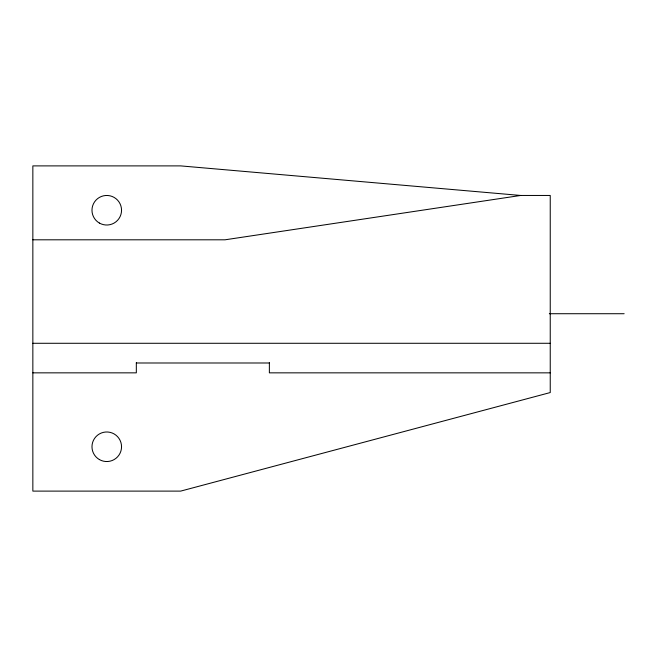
<?xml version="1.0" encoding="UTF-8"?>
<svg xmlns="http://www.w3.org/2000/svg" width="657" height="657" viewBox="0 0 657 657"><rect width="100%" height="100%" fill="white"/><g stroke="black" fill="none" stroke-linecap="round" stroke-linejoin="round"><path stroke-width="0.99" d="M520.664 195.458L180.675 165.893L32.85 165.893L32.85 491.108L180.675 491.108L550.238 392.558L550.238 195.458L520.664 195.458L225.023 239.805L32.85 239.805M549.351 313.718L624.15 313.718M32.85 343.283L550.238 343.283M136.328 362.993L269.37 362.993M32.85 372.848L136.328 372.848L136.328 362.656M550.238 372.848L269.37 372.848L269.37 362.656M99.371 223.043A14.783 14.783 0 0 0 121.545 210.24A14.783 14.783 0 0 0 99.371 197.437A14.783 14.783 0 0 0 99.371 223.043M99.371 459.563A14.783 14.783 0 0 0 121.545 446.76A14.783 14.783 0 0 0 99.371 433.957A14.783 14.783 0 0 0 99.371 459.563"/></g></svg>
